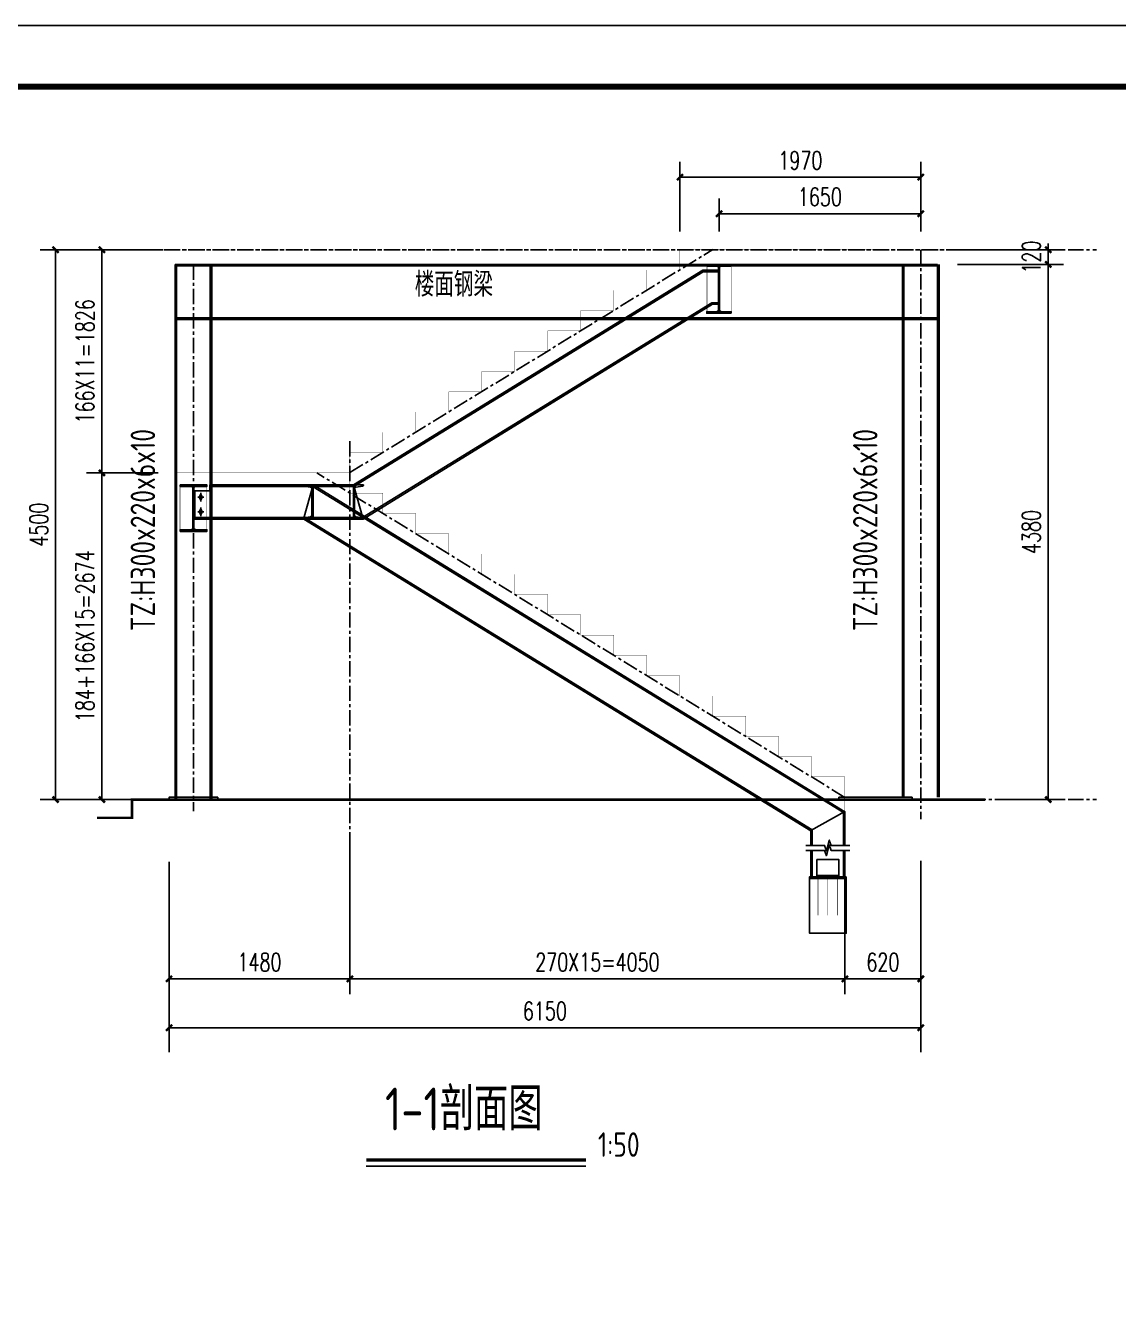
# Model space of a CAD drawing. Extents: x 180850 to 1399066, y 48356 to 327880.
# Drawn here: x 564590 to 573530, y 124006 to 134487 of the extents above; entities that cross this region are included whole.
import ezdxf
from ezdxf.enums import TextEntityAlignment as Align

# ---------------------------------------------------------------- set-up
doc = ezdxf.new("R2010")
doc.units = 0
doc.header["$LTSCALE"] = 1000
doc.linetypes.add('0$0$CENTERX2', pattern=[4, 2.5, -0.5, 0.5, -0.5])
for name, color, linetype in [('A-土建墙柱（含管井、立管）', 6, 'Continuous'), ('AXIS', 3, 'Continuous'), ('BEAM_DE', 7, 'Continuous'), ('DOTE', 1, 'Continuous'), ('GL', 150, 'Continuous'), ('GZ', 50, 'Continuous'), ('NUM', 7, 'Continuous'), ('Prof', 2, 'Continuous'), ('PUB_TITLE', 4, 'Continuous'), ('PZ', 202, 'Continuous'), ('STGJ_BOLT_THIN', 9, 'Continuous'), ('WL', 10, 'Continuous'), ('型钢', 6, 'Continuous')]:
    doc.layers.add(name, color=color, linetype=linetype)
doc.layers.add('S-OTHR-THIN', color=7, linetype='Continuous', lineweight=18)
doc.styles.add('_TCH_DIM_T3', font='SIMPLEX', dxfattribs={"width": 0.705882, "bigfont": 'GBCBIG'})
doc.styles.add('TSSD_Norm', font='tssdeng.shx', dxfattribs={"bigfont": 'hztxt.shx'})
doc.dimstyles.new('_TCH_ARCH&&50', dxfattribs={"dimtxt": 148.75, "dimasz": 50, "dimexe": 125, "dimexo": 150, "dimgap": 63.125, "dimtad": 1, "dimdec": 0, "dimzin": 0, "dimdsep": 46, "dimtxsty": '_TCH_DIM_T3', "dimblk": 'ARCHTICK', "dimcen": 0.09, "dimclrt": 7, "dimazin": 2, "dimtfac": 1, "dimtdec": 0, "dimtix": 1, "dimtmove": 2, "dimatfit": 3, "dimfxl": 1, "dimtolj": 1, "dimtzin": 0, "dimarcsym": 0})

# ---------------------------------------------------------------- blocks, each defined once
blk = doc.blocks.new('_ArchTick')
at = {"color": 0, "linetype": 'ByBlock', "const_width": 0.4}
blk.add_lwpolyline([(-0.5, -0.5), (0.5, 0.5)], dxfattribs=at)
blk = doc.blocks.new('*D1266')
at = {"layer": 'AXIS', "color": 0, "linetype": 'ByBlock', "lineweight": -2, "transparency": 16777216}
for p, q in [((565763, 127494), (565763, 126161)), ((571913, 127503), (571913, 126161)), ((571913, 126286), (565763, 126286))]:
    blk.add_line(p, q, dxfattribs=at)
at = {"layer": 'Defpoints', "color": 0, "linetype": 'ByBlock', "transparency": 16777216}
for p in [(565763, 127644), (571913, 127653), (565763, 126286)]:
    blk.add_point(p, dxfattribs=at)
at = {"layer": 'AXIS', "color": 0, "linetype": 'ByBlock', "lineweight": -2, "transparency": 16777216, "xscale": 50, "yscale": 50, "zscale": 50, "rotation": 180}
blk.add_blockref('_ArchTick', (565763, 126286), dxfattribs=at)
at = {"layer": 'AXIS', "color": 0, "linetype": 'ByBlock', "lineweight": -2, "transparency": 16777216, "xscale": 50, "yscale": 50, "zscale": 50}
blk.add_blockref('_ArchTick', (571913, 126286), dxfattribs=at)
at = {"layer": 'AXIS', "color": 7, "linetype": 'ByBlock', "transparency": 16777216, "insert": (568838, 126423), "char_height": 148.8, "attachment_point": 5, "style": '_TCH_DIM_T3'}
blk.add_mtext('\\A1;6150', dxfattribs=at)
blk = doc.blocks.new('*D1267')
at = {"layer": 'AXIS', "color": 0, "linetype": 'ByBlock', "lineweight": -2, "transparency": 16777216}
for p, q in [((567243, 127814), (567243, 126561)), ((565763, 127494), (565763, 126561)), ((567243, 126686), (565763, 126686))]:
    blk.add_line(p, q, dxfattribs=at)
at = {"layer": 'Defpoints', "color": 0, "linetype": 'ByBlock', "transparency": 16777216}
for p in [(567243, 127964), (565763, 127644), (565763, 126686)]:
    blk.add_point(p, dxfattribs=at)
at = {"layer": 'AXIS', "color": 0, "linetype": 'ByBlock', "lineweight": -2, "transparency": 16777216, "xscale": 50, "yscale": 50, "zscale": 50, "rotation": 180}
blk.add_blockref('_ArchTick', (565763, 126686), dxfattribs=at)
at = {"layer": 'AXIS', "color": 0, "linetype": 'ByBlock', "lineweight": -2, "transparency": 16777216, "xscale": 50, "yscale": 50, "zscale": 50}
blk.add_blockref('_ArchTick', (567243, 126686), dxfattribs=at)
at = {"layer": 'AXIS', "color": 7, "linetype": 'ByBlock', "transparency": 16777216, "insert": (566503, 126823), "char_height": 148.8, "attachment_point": 5, "style": '_TCH_DIM_T3'}
blk.add_mtext('\\A1;1480', dxfattribs=at)
blk = doc.blocks.new('*D1268')
at = {"layer": 'AXIS', "color": 0, "linetype": 'ByBlock', "lineweight": -2, "transparency": 16777216}
for p, q in [((565675, 130827), (565089, 130827)), ((565214, 128153), (565214, 130827)), ((565663, 128153), (565089, 128153))]:
    blk.add_line(p, q, dxfattribs=at)
at = {"layer": 'Defpoints', "color": 0, "linetype": 'ByBlock', "transparency": 16777216}
for p in [(565214, 130827), (565825, 130827), (565813, 128153)]:
    blk.add_point(p, dxfattribs=at)
at = {"layer": 'AXIS', "color": 0, "linetype": 'ByBlock', "lineweight": -2, "transparency": 16777216, "xscale": 50, "yscale": 50, "zscale": 50}
for p, rotation in [((565214, 130827), 90), ((565214, 128153), 270)]:
    blk.add_blockref('_ArchTick', p, dxfattribs=dict(at, rotation=rotation))
at = {"layer": 'AXIS', "color": 7, "linetype": 'ByBlock', "transparency": 16777216, "insert": (565076, 129490), "char_height": 148.75, "attachment_point": 5, "rotation": 90, "style": '_TCH_DIM_T3'}
blk.add_mtext('\\A1;184+166X15=2674', dxfattribs=at)
blk = doc.blocks.new('*D1269')
at = {"layer": 'AXIS', "color": 0, "linetype": 'ByBlock', "lineweight": -2, "transparency": 16777216}
for p, q in [((565713, 132653), (564710, 132653)), ((564835, 128153), (564835, 132653)), ((565663, 128153), (564710, 128153))]:
    blk.add_line(p, q, dxfattribs=at)
at = {"layer": 'Defpoints', "color": 0, "linetype": 'ByBlock', "transparency": 16777216}
for p in [(564835, 132653), (565863, 132653), (565813, 128153)]:
    blk.add_point(p, dxfattribs=at)
at = {"layer": 'AXIS', "color": 0, "linetype": 'ByBlock', "lineweight": -2, "transparency": 16777216, "xscale": 50, "yscale": 50, "zscale": 50}
for p, rotation in [((564835, 132653), 90), ((564835, 128153), 270)]:
    blk.add_blockref('_ArchTick', p, dxfattribs=dict(at, rotation=rotation))
at = {"layer": 'AXIS', "color": 7, "linetype": 'ByBlock', "transparency": 16777216, "insert": (564698, 130403), "char_height": 148.8, "attachment_point": 5, "rotation": 90, "style": '_TCH_DIM_T3'}
blk.add_mtext('\\A1;4500', dxfattribs=at)
blk = doc.blocks.new('*D1270')
at = {"layer": 'AXIS', "color": 0, "linetype": 'ByBlock', "lineweight": -2, "transparency": 16777216}
for p, q in [((565713, 132653), (565089, 132653)), ((565214, 130827), (565214, 132653)), ((565675, 130827), (565089, 130827))]:
    blk.add_line(p, q, dxfattribs=at)
at = {"layer": 'Defpoints', "color": 0, "linetype": 'ByBlock', "transparency": 16777216}
for p in [(565214, 132653), (565863, 132653), (565825, 130827)]:
    blk.add_point(p, dxfattribs=at)
at = {"layer": 'AXIS', "color": 0, "linetype": 'ByBlock', "lineweight": -2, "transparency": 16777216, "xscale": 50, "yscale": 50, "zscale": 50}
for p, rotation in [((565214, 132653), 90), ((565214, 130827), 270)]:
    blk.add_blockref('_ArchTick', p, dxfattribs=dict(at, rotation=rotation))
at = {"layer": 'AXIS', "color": 7, "linetype": 'ByBlock', "transparency": 16777216, "insert": (565076, 131740), "char_height": 148.75, "attachment_point": 5, "rotation": 90, "style": '_TCH_DIM_T3'}
blk.add_mtext('\\A1;166X11=1826', dxfattribs=at)
blk = doc.blocks.new('*D1271')
at = {"layer": 'AXIS', "color": 0, "linetype": 'ByBlock', "lineweight": -2, "transparency": 16777216}
for p, q in [((572213, 132533), (573081, 132533)), ((572956, 132533), (572956, 128153)), ((572577, 128153), (573081, 128153))]:
    blk.add_line(p, q, dxfattribs=at)
at = {"layer": 'Defpoints', "color": 0, "linetype": 'ByBlock', "transparency": 16777216}
for p in [(572063, 132533), (572427, 128153), (572956, 128153)]:
    blk.add_point(p, dxfattribs=at)
at = {"layer": 'AXIS', "color": 0, "linetype": 'ByBlock', "lineweight": -2, "transparency": 16777216, "xscale": 50, "yscale": 50, "zscale": 50}
for p, rotation in [((572956, 132533), 90), ((572956, 128153), 270)]:
    blk.add_blockref('_ArchTick', p, dxfattribs=dict(at, rotation=rotation))
at = {"layer": 'AXIS', "color": 7, "linetype": 'ByBlock', "transparency": 16777216, "insert": (572818, 130343), "char_height": 148.8, "attachment_point": 5, "rotation": 90, "style": '_TCH_DIM_T3'}
blk.add_mtext('\\A1;4380', dxfattribs=at)
blk = doc.blocks.new('*D1272')
at = {"layer": 'AXIS', "color": 0, "linetype": 'ByBlock', "lineweight": -2, "transparency": 16777216}
for p, q in [((567243, 127814), (567243, 126561)), ((571293, 127553), (571293, 126561)), ((567243, 126686), (571293, 126686))]:
    blk.add_line(p, q, dxfattribs=at)
at = {"layer": 'Defpoints', "color": 0, "linetype": 'ByBlock', "transparency": 16777216}
for p in [(567243, 127964), (571293, 127703), (571293, 126686)]:
    blk.add_point(p, dxfattribs=at)
at = {"layer": 'AXIS', "color": 0, "linetype": 'ByBlock', "lineweight": -2, "transparency": 16777216, "xscale": 50, "yscale": 50, "zscale": 50, "rotation": 180}
blk.add_blockref('_ArchTick', (567243, 126686), dxfattribs=at)
at = {"layer": 'AXIS', "color": 0, "linetype": 'ByBlock', "lineweight": -2, "transparency": 16777216, "xscale": 50, "yscale": 50, "zscale": 50}
blk.add_blockref('_ArchTick', (571293, 126686), dxfattribs=at)
at = {"layer": 'AXIS', "color": 7, "linetype": 'ByBlock', "transparency": 16777216, "insert": (569268, 126823), "char_height": 148.75, "attachment_point": 5, "style": '_TCH_DIM_T3'}
blk.add_mtext('\\A1;270X15=4050', dxfattribs=at)
blk = doc.blocks.new('A$C1A291124')
at = {"layer": '型钢'}
for p, q in [((-82, -4), (-82, 0)), ((-82, 0), (0, 0)), ((0, 0), (0, -280)), ((-21, -19), (-77, -10)), ((-10, -249), (-10, -31)), ((-82, -276), (-82, -280)), ((-82, -280), (0, -280)), ((-21, -261), (-77, -270))]:
    blk.add_line(p, q, dxfattribs=at)
for centre, radius, start, end in [((-76, -4), 6.25, 180, 261), ((-22, -31), 12.5, 0, 81), ((-76, -276), 6.25, 99, 180), ((-22, -249), 12.5, 279, 0)]:
    blk.add_arc(centre, radius, start, end, dxfattribs=at)
blk = doc.blocks.new('*D1273')
at = {"layer": 'AXIS', "color": 0, "linetype": 'ByBlock', "lineweight": -2, "transparency": 16777216}
for p, q in [((572956, 132653), (572956, 132703)), ((572213, 132653), (573081, 132653)), ((572956, 132653), (572956, 132533)), ((572213, 132533), (573081, 132533)), ((572956, 132533), (572956, 132483))]:
    blk.add_line(p, q, dxfattribs=at)
at = {"layer": 'Defpoints', "color": 0, "linetype": 'ByBlock', "transparency": 16777216}
for p in [(572063, 132653), (572063, 132533), (572956, 132533)]:
    blk.add_point(p, dxfattribs=at)
at = {"layer": 'AXIS', "color": 0, "linetype": 'ByBlock', "lineweight": -2, "transparency": 16777216, "xscale": 50, "yscale": 50, "zscale": 50}
for p, rotation in [((572956, 132653), 270), ((572956, 132533), 90)]:
    blk.add_blockref('_ArchTick', p, dxfattribs=dict(at, rotation=rotation))
at = {"layer": 'AXIS', "color": 7, "linetype": 'ByBlock', "transparency": 16777216, "insert": (572818, 132593), "char_height": 148.8, "attachment_point": 5, "rotation": 90, "style": '_TCH_DIM_T3'}
blk.add_mtext('\\A1;120', dxfattribs=at)
blk = doc.blocks.new('*D1274')
at = {"layer": 'AXIS', "color": 0, "linetype": 'ByBlock', "lineweight": -2, "transparency": 16777216}
for p, q in [((571293, 127553), (571293, 126561)), ((571913, 127503), (571913, 126561)), ((571913, 126686), (571293, 126686))]:
    blk.add_line(p, q, dxfattribs=at)
at = {"layer": 'Defpoints', "color": 0, "linetype": 'ByBlock', "transparency": 16777216}
for p in [(571293, 127703), (571913, 127653), (571293, 126686)]:
    blk.add_point(p, dxfattribs=at)
at = {"layer": 'AXIS', "color": 0, "linetype": 'ByBlock', "lineweight": -2, "transparency": 16777216, "xscale": 50, "yscale": 50, "zscale": 50, "rotation": 180}
blk.add_blockref('_ArchTick', (571293, 126686), dxfattribs=at)
at = {"layer": 'AXIS', "color": 0, "linetype": 'ByBlock', "lineweight": -2, "transparency": 16777216, "xscale": 50, "yscale": 50, "zscale": 50}
blk.add_blockref('_ArchTick', (571913, 126686), dxfattribs=at)
at = {"layer": 'AXIS', "color": 7, "linetype": 'ByBlock', "transparency": 16777216, "insert": (571603, 126823), "char_height": 148.8, "attachment_point": 5, "style": '_TCH_DIM_T3'}
blk.add_mtext('\\A1;620', dxfattribs=at)
blk = doc.blocks.new('*D1292')
at = {"layer": 'AXIS', "color": 0, "linetype": 'ByBlock', "lineweight": -2, "transparency": 16777216}
for p, q in [((569943, 132803), (569943, 133372)), ((571913, 132803), (571913, 133372)), ((569943, 133247), (571913, 133247))]:
    blk.add_line(p, q, dxfattribs=at)
at = {"layer": 'Defpoints', "color": 0, "linetype": 'ByBlock', "transparency": 16777216}
for p in [(571913, 133247), (569943, 132653), (571913, 132653)]:
    blk.add_point(p, dxfattribs=at)
at = {"layer": 'AXIS', "color": 0, "linetype": 'ByBlock', "lineweight": -2, "transparency": 16777216, "xscale": 50, "yscale": 50, "zscale": 50, "rotation": 180}
blk.add_blockref('_ArchTick', (569943, 133247), dxfattribs=at)
at = {"layer": 'AXIS', "color": 0, "linetype": 'ByBlock', "lineweight": -2, "transparency": 16777216, "xscale": 50, "yscale": 50, "zscale": 50}
blk.add_blockref('_ArchTick', (571913, 133247), dxfattribs=at)
at = {"layer": 'AXIS', "color": 7, "linetype": 'ByBlock', "transparency": 16777216, "insert": (570928, 133384), "char_height": 148.8, "attachment_point": 5, "style": '_TCH_DIM_T3'}
blk.add_mtext('\\A1;1970', dxfattribs=at)
blk = doc.blocks.new('*D1293')
at = {"layer": 'AXIS', "color": 0, "linetype": 'ByBlock', "lineweight": -2, "transparency": 16777216}
for p, q in [((570263, 132803), (570263, 133073)), ((571913, 132803), (571913, 133073)), ((571913, 132948), (570263, 132948))]:
    blk.add_line(p, q, dxfattribs=at)
at = {"layer": 'Defpoints', "color": 0, "linetype": 'ByBlock', "transparency": 16777216}
for p in [(570263, 132948), (570263, 132653), (571913, 132653)]:
    blk.add_point(p, dxfattribs=at)
at = {"layer": 'AXIS', "color": 0, "linetype": 'ByBlock', "lineweight": -2, "transparency": 16777216, "xscale": 50, "yscale": 50, "zscale": 50, "rotation": 180}
blk.add_blockref('_ArchTick', (570263, 132948), dxfattribs=at)
at = {"layer": 'AXIS', "color": 0, "linetype": 'ByBlock', "lineweight": -2, "transparency": 16777216, "xscale": 50, "yscale": 50, "zscale": 50}
blk.add_blockref('_ArchTick', (571913, 132948), dxfattribs=at)
at = {"layer": 'AXIS', "color": 7, "linetype": 'ByBlock', "transparency": 16777216, "insert": (571088, 133086), "char_height": 148.8, "attachment_point": 5, "style": '_TCH_DIM_T3'}
blk.add_mtext('\\A1;1650', dxfattribs=at)

msp = doc.modelspace()

# ---------------------------------------------------------------- hatches: boundary and pattern name
at = {"layer": 'STGJ_BOLT_THIN'}
for points in [[(566022.79, 130604.97), (566010.79, 130628.97), (566022.79, 130652.97), (566034.79, 130628.97)], [(566022.79, 130484.97), (566010.79, 130508.97), (566022.79, 130532.97), (566034.79, 130508.97)]]:
    msp.add_hatch(color=256, dxfattribs=at).paths.add_polyline_path(points)

# ---------------------------------------------------------------- linework, layer by layer
for p, q in [((565812.81, 132532.97), (572050.79, 132532.97)), ((565812.81, 132520.97), (572050.79, 132520.97)), ((565812.81, 132094.97), (572050.79, 132094.97)), ((565812.81, 132082.97), (572050.79, 132082.97))]:
    msp.add_line(p, q)
at = {"layer": 'A-土建墙柱（含管井、立管）'}
msp.add_line((571242.79, 127532.24), (571062.79, 127532.24), dxfattribs=at)
msp.add_lwpolyline([(571062.79, 127662.24), (571062.79, 127522.24), (571242.79, 127522.24), (571242.79, 127662.24)], close=True, dxfattribs=at)
at = {"layer": 'AXIS', "linetype": 'ByBlock'}
for p, q in [((565762.79, 127644.24), (565762.79, 126085.72)), ((571912.79, 127652.97), (571912.79, 126085.72))]:
    msp.add_line(p, q, dxfattribs=at)
at = {"layer": 'BEAM_DE'}
msp.add_lwpolyline([(571302.79, 127522.24), (571002.79, 127522.24), (571002.79, 127059.05), (571302.79, 127059.05)], close=True, dxfattribs=at)
at = {"layer": 'DOTE', "color": 8, "linetype": '0$0$CENTERX2', "ltscale": 0.05}
for p, q in [((572654.82, 132652.97), (564710.2, 132652.97)), ((564919.72, 132652.97), (573351.89, 132652.97)), ((567242.79, 130828.97), (570212.22, 132654.62)), ((571912.79, 132652.97), (571912.79, 127991.84)), ((565962.79, 132532.97), (565962.79, 128057.54)), ((567242.79, 131085.42), (567242.79, 127798.18)), ((571292.79, 128170.97), (566972.79, 130826.97)), ((564919.72, 128152.97), (573351.89, 128152.97))]:
    msp.add_line(p, q, dxfattribs=at)
at = {"layer": 'GL'}
for p, q in [((570255.29, 132532.97), (570255.29, 132532.97)), ((567271.08, 130728.97), (570129.6, 132486.44)), ((567274.75, 130715.97), (570133.28, 132473.44)), ((570129.6, 132486.44), (570258.79, 132486.44)), ((570133.28, 132473.44), (570258.79, 132473.44)), ((567346.59, 130461.97), (570205.12, 132219.44)), ((567350.27, 130448.97), (570208.79, 132206.44)), ((570205.12, 132219.44), (570258.79, 132219.44)), ((570208.79, 132206.44), (570258.79, 132206.44)), ((567271.08, 130728.97), (566097.79, 130728.97)), ((566097.79, 130728.97), (566097.79, 130678.97)), ((567274.75, 130715.97), (566097.79, 130715.97)), ((566941.26, 130728.97), (566863.76, 130448.97)), ((571279.78, 128046.33), (566940.9, 130713.93)), ((571292.79, 128053.59), (566941.26, 130728.97)), ((567350.27, 130448.97), (567271.08, 130728.97)), ((565972.79, 130678.97), (566097.79, 130678.97)), ((565972.79, 130678.97), (565972.79, 130448.97)), ((567346.59, 130461.97), (565972.79, 130461.97)), ((567350.27, 130448.97), (565972.79, 130448.97)), ((571012.51, 127897.22), (566865.32, 130446.97)), ((571025.53, 127904.48), (566870.38, 130459.13)), ((571292.79, 128055.59), (571012.79, 127899.38)), ((571279.79, 128048.33), (571279.79, 127777.8)), ((571292.79, 128055.59), (571292.79, 127777.8)), ((571012.79, 127899.38), (571012.79, 127777.8)), ((571025.79, 127906.63), (571025.79, 127777.8)), ((571012.79, 127522.24), (571012.79, 127737.8)), ((571024.79, 127522.24), (571024.79, 127737.8)), ((571280.79, 127522.24), (571280.79, 127737.8)), ((571292.79, 127522.24), (571292.79, 127737.8))]:
    msp.add_line(p, q, dxfattribs=at)
for points in [[(570362.79, 132532.97), (570162.79, 132532.97), (570162.79, 132519.97), (570362.79, 132519.97)], [(570266.79, 132519.97), (570258.79, 132519.97), (570258.79, 132145.97), (570266.79, 132145.97)], [(570362.79, 132132.97), (570162.79, 132132.97), (570162.79, 132145.97), (570362.79, 132145.97)], [(565852.79, 130728.97), (566072.79, 130728.97), (566072.79, 130715.97), (565852.79, 130715.97)], [(565958.79, 130715.97), (565966.79, 130715.97), (565966.79, 130360.99), (565958.79, 130360.99)], [(565852.79, 130347.99), (566072.79, 130347.99), (566072.79, 130360.99), (565852.79, 130360.99)]]:
    msp.add_lwpolyline(points, close=True, dxfattribs=at)
for points in [[(571333.79, 127777.8), (571178.79, 127777.8), (571164.79, 127821.8), (571140.79, 127733.8), (571126.79, 127777.8), (570971.79, 127777.8)], [(571333.79, 127737.8), (571178.79, 127737.8), (571164.79, 127781.8), (571140.79, 127693.8), (571126.79, 127737.8), (570971.79, 127737.8)]]:
    msp.add_lwpolyline(points, dxfattribs=at)
at = {"layer": 'GZ'}
for p, q in [((565812.81, 132532.97), (565812.81, 128152.97)), ((565824.81, 132532.97), (565824.81, 128152.97)), ((566100.81, 132532.97), (566100.81, 128152.97)), ((566112.81, 132532.97), (566112.81, 128152.97)), ((571762.79, 132532.97), (571762.79, 128172.97)), ((571774.79, 132532.97), (571774.79, 128172.97)), ((572050.79, 132532.97), (572050.79, 128172.97)), ((572062.79, 132532.97), (572062.79, 128172.97))]:
    msp.add_line(p, q, dxfattribs=at)
for points in [[(566162.78, 128172.97), (565762.81, 128172.97), (565762.81, 128152.97), (566162.78, 128152.97)], [(571842.76, 128172.97), (571242.79, 128172.97), (571242.79, 128152.97), (571842.76, 128152.97)]]:
    msp.add_lwpolyline(points, close=True, dxfattribs=at)
at = {"layer": 'NUM'}
for points, const_width in [([(572437.36, 128152.97), (565459.96, 128152.97), (565459.96, 128002.97), (565173.11, 128002.97), (565173.11, 128002.97), (565173.11, 128002.97)], 20), ([(567377.13, 125203.5), (569174.14, 125203.5)], 25)]:
    msp.add_lwpolyline(points, dxfattribs=dict(at, const_width=const_width))
msp.add_lwpolyline([(567377.13, 125153.5), (569174.14, 125153.5)], dxfattribs=at)
at = {"layer": 'Prof', "color": 21}
msp.add_lwpolyline([(571302.79, 127522.24), (571302.79, 127506.24), (571002.79, 127506.24), (571002.79, 127522.24)], close=True, dxfattribs=at)
at = {"layer": 'PUB_TITLE'}
msp.add_lwpolyline([(552677.75, 113487.35), (582377.75, 113487.35), (582377.75, 134487.35), (552677.75, 134487.35)], close=True, dxfattribs=at)
at = {"layer": 'PUB_TITLE', "const_width": 50}
msp.add_lwpolyline([(553927.75, 113987.35), (581877.75, 113987.35), (581877.75, 133987.35), (553927.75, 133987.35)], close=True, dxfattribs=at)
at = {"layer": 'PZ', "const_width": 2}
for points in [[(567242.79, 130826.97), (567242.79, 130826.97), (567242.79, 130826.97), (567242.79, 130826.97), (567242.79, 130826.97), (567242.79, 130826.97), (567242.79, 130826.97), (567242.79, 130826.97), (567242.79, 130826.97), (567242.79, 130992.97), (567512.79, 130992.97), (567512.79, 131158.97), (567782.79, 131158.97), (567782.79, 131324.97), (568052.79, 131324.97), (568052.79, 131490.97), (568322.79, 131490.97), (568322.79, 131656.97), (568592.79, 131656.97), (568592.79, 131822.97), (568862.79, 131822.97), (568862.79, 131988.97), (569132.79, 131988.97), (569132.79, 132154.97), (569402.79, 132154.97), (569402.79, 132320.97), (569672.79, 132320.97), (569672.79, 132486.97), (569942.79, 132486.97), (569942.79, 132652.97), (571562.79, 132652.97), (571562.79, 132652.97), (571562.79, 132652.97)], [(571022.79, 128336.97), (571022.79, 128336.97), (571022.79, 128336.97), (571022.79, 128502.97), (570752.79, 128502.97), (570752.79, 128668.97), (570482.79, 128668.97), (570482.79, 128834.97), (570212.79, 128834.97), (570212.79, 129000.97), (569942.79, 129000.97), (569942.79, 129166.97), (569672.79, 129166.97), (569672.79, 129332.97), (569402.79, 129332.97), (569402.79, 129498.97), (569132.79, 129498.97), (569132.79, 129664.97), (568862.79, 129664.97), (568862.79, 129830.97), (568592.79, 129830.97), (568592.79, 129996.97), (568322.79, 129996.97), (568322.79, 130162.97), (568052.79, 130162.97), (568052.79, 130328.97), (567782.79, 130328.97), (567782.79, 130494.97), (567512.79, 130494.97), (567512.79, 130660.97), (567242.79, 130660.97), (567242.79, 130826.97), (565824.79, 130826.97)], [(571292.79, 128055.59), (571292.79, 128055.59), (571292.79, 128055.59), (571292.79, 128338.97), (571022.79, 128338.97)]]:
    msp.add_lwpolyline(points, dxfattribs=at)
at = {"layer": 'PZ', "linetype": 'ByBlock', "const_width": 4}
for points in [[(570170, 132519.97), (570244.33, 132519.97), (570258.79, 132503.75), (570258.79, 132165.8), (570239.2, 132146.46), (570164.5, 132146.46), (570164.5, 132519.97)], [(570355.59, 132519.97), (570281.26, 132519.97), (570266.79, 132503.75), (570266.79, 132165.8), (570286.39, 132146.46), (570361.5, 132146.46), (570361.5, 132519.97)], [(565852.79, 130715.97), (565944.33, 130715.97), (565958.79, 130699.75), (565958.79, 130380.33), (565939.2, 130360.99), (565852.79, 130360.99), (565852.79, 130715.97)], [(566072.79, 130715.97), (565981.26, 130715.97), (565966.79, 130699.75), (565966.79, 130380.33), (565986.39, 130360.99), (566072.79, 130360.99), (566072.79, 130715.97)]]:
    msp.add_lwpolyline(points, dxfattribs=at)
at = {"layer": 'STGJ_BOLT_THIN'}
for p, q in [((565998.79, 130628.97), (566046.79, 130628.97)), ((566022.79, 130652.97), (566010.79, 130628.97)), ((566022.79, 130604.97), (566010.79, 130628.97)), ((566022.79, 130592.97), (566022.79, 130664.97)), ((566022.79, 130652.97), (566034.79, 130628.97)), ((566022.79, 130604.97), (566034.79, 130628.97)), ((565998.79, 130508.97), (566046.79, 130508.97)), ((566022.79, 130532.97), (566010.79, 130508.97)), ((566022.79, 130484.97), (566010.79, 130508.97)), ((566022.79, 130472.97), (566022.79, 130544.97)), ((566022.79, 130532.97), (566034.79, 130508.97)), ((566022.79, 130484.97), (566034.79, 130508.97))]:
    msp.add_line(p, q, dxfattribs=at)
at = {"layer": 'WL', "const_width": 5}
for points in [[(571072.79, 127506.24), (571072.79, 127206.23)], [(571152.79, 127506.24), (571152.79, 127206.23)], [(571232.79, 127506.24), (571232.79, 127206.23)]]:
    msp.add_lwpolyline(points, dxfattribs=at)

# ---------------------------------------------------------------- block references
msp.add_blockref('A$C1A291124', (566941.26, 130728.97))
at = {"xscale": -1}
msp.add_blockref('A$C1A291124', (567271.08, 130728.97), dxfattribs=at)

# ---------------------------------------------------------------- texts
at = {"layer": 'NUM', "style": 'TSSD_Norm', "width": 0.8}
for s, height, p in [('1-1剖面图', 350, (567529.68, 125340.81)), ('1:50', 200, (569271.56, 125169.73))]:
    msp.add_text(s, height=height, dxfattribs=at).set_placement(p, align=Align.BOTTOM_LEFT)
at = {"layer": 'S-OTHR-THIN', "style": 'TSSD_Norm', "width": 0.8}
msp.add_text('楼面钢梁', height=200, dxfattribs=at).set_placement((568093.43, 132209.31), align=Align.BOTTOM_CENTER)
for p in [(565708.9, 130358.81), (571618.9, 130358.81)]:
    msp.add_text('TZ:H300x220x6x10', height=200, rotation=90, dxfattribs=at).set_placement(p, align=Align.BOTTOM_CENTER)

# ---------------------------------------------------------------- dimensions: what is measured, and where the dimension line sits
at = {"layer": 'AXIS', "linetype": 'ByBlock'}
for base, p1, p2, picture, middle in [((571912.79, 133246.91), (569942.79, 132652.97), (571912.79, 132652.97), '*D1292', (570927.79, 133384.41)), ((570262.79, 132948.49), (571912.79, 132652.97), (570262.79, 132652.97), '*D1293', (571087.79, 133085.99)), ((565762.79, 126685.72), (567242.79, 127964.18), (565762.79, 127644.24), '*D1267', (566502.79, 126823.22)), ((565762.79, 126285.72), (571912.79, 127652.97), (565762.79, 127644.24), '*D1266', (568837.79, 126423.22))]:
    dim = msp.add_linear_dim(base=base, p1=p1, p2=p2, dimstyle='_TCH_ARCH&&50', dxfattribs=at)
    dim.commit()
    dim.dimension.update_dxf_attribs({"geometry": picture, "text_midpoint": middle})
for base, p1, p2, angle, picture, middle in [((572955.95, 132532.97), (572062.79, 132652.97), (572062.79, 132532.97), 90, '*D1273', (572818.45, 132592.97)), ((564835.2, 132652.97), (565812.79, 128152.97), (565862.79, 132652.97), 270, '*D1269', (564697.7, 130402.97)), ((572955.95, 128152.97), (572062.79, 132532.97), (572426.64, 128152.97), 90, '*D1271', (572818.45, 130342.97)), ((571292.79, 126685.72), (571912.79, 127652.97), (571292.79, 127703.26), 180, '*D1274', (571602.79, 126823.22))]:
    dim = msp.add_linear_dim(base=base, p1=p1, p2=p2, angle=angle, dimstyle='_TCH_ARCH&&50', dxfattribs=at)
    dim.commit()
    dim.dimension.update_dxf_attribs({"geometry": picture, "text_midpoint": middle})
for base, p1, p2, text, picture, middle in [((565213.5, 132652.97), (565824.79, 130826.97), (565862.79, 132652.97), '166X11=<>', '*D1270', (565076, 131739.97)), ((565213.5, 130826.97), (565812.79, 128152.97), (565824.79, 130826.97), '184+166X15=<>', '*D1268', (565076, 129489.97))]:
    dim = msp.add_linear_dim(base=base, p1=p1, p2=p2, angle=270, text=text, dimstyle='_TCH_ARCH&&50', dxfattribs=at)
    dim.commit()
    dim.dimension.update_dxf_attribs({"geometry": picture, "text_midpoint": middle})
dim = msp.add_linear_dim(base=(571292.79, 126685.72), p1=(567242.79, 127964.18), p2=(571292.79, 127703.26), text='270X15=<>', dimstyle='_TCH_ARCH&&50', dxfattribs=at)
dim.commit()
dim.dimension.update_dxf_attribs({"geometry": '*D1272', "text_midpoint": (569267.79, 126823.22)})

doc.saveas('drawing.dxf')
